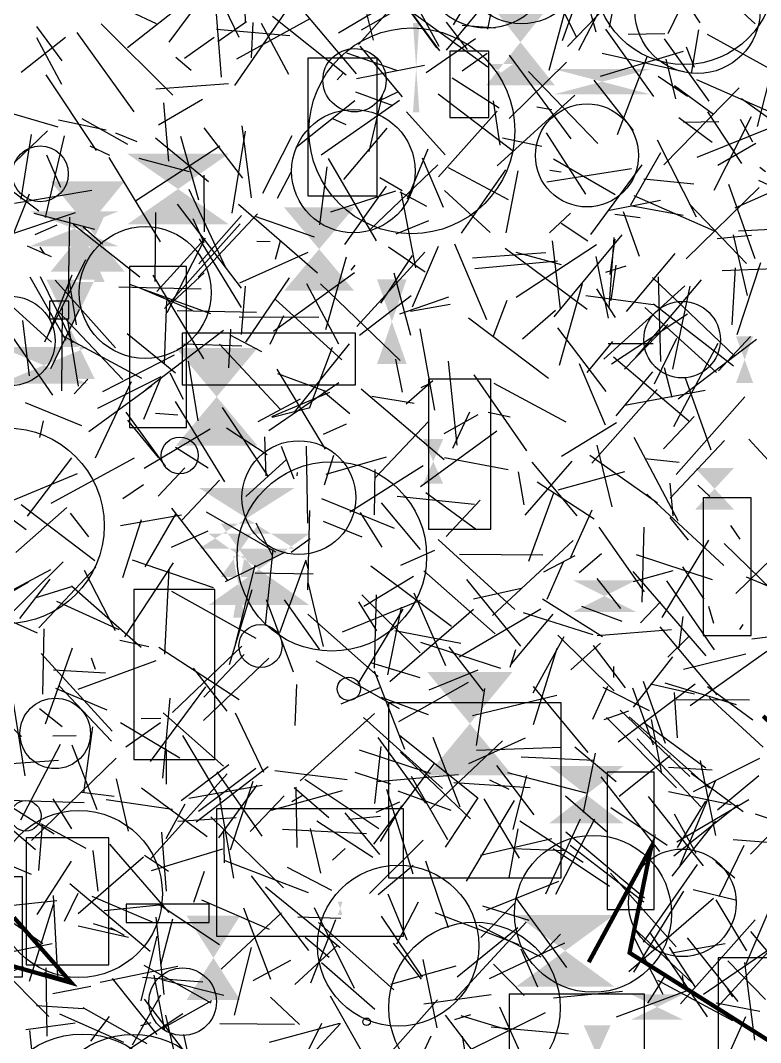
# Model space of a CAD drawing. Extents: x 39652501 to 39653363, y 39457785 to 39458687.
# Drawn here: x 39652812.2 to 39652899.2, y 39458163.8 to 39458284 of the extents above; entities that cross this region are included whole.
import ezdxf

# ---------------------------------------------------------------- set-up
doc = ezdxf.new("R2010")
doc.units = 0
doc.layers.get('0').update_dxf_attribs({"linetype": 'CONTINUOUS'})

msp = doc.modelspace()

# ---------------------------------------------------------------- linework, layer by layer
for p, q in [((39652868.9196, 39458293.3079), (39652863.0519, 39458283.5165)), ((39652881.4335, 39458283.243), (39652883.3791, 39458293.0702)), ((39652868.8812, 39458291.97), (39652867.0767, 39458282.9938)), ((39652879.8522, 39458282.6325), (39652877.2713, 39458291.8087)), ((39652829.6633, 39458281.4408), (39652836.6178, 39458290.978)), ((39652837.8746, 39458282.0139), (39652833.5654, 39458291.0072)), ((39652861.1019, 39458280.807), (39652853.9666, 39458290.6417)), ((39652892.5473, 39458291.2898), (39652888.2851, 39458282.4446)), ((39652856.5288, 39458289.7958), (39652861.3544, 39458280.9935)), ((39652877.5501, 39458282.049), (39652873.5694, 39458290.0857)), ((39652892.0868, 39458283.7321), (39652888.0069, 39458289.999)), ((39652898.555, 39458283.6239), (39652891.3639, 39458290.19)), ((39652849.5666, 39458282.5708), (39652859.4043, 39458288.4184)), ((39652878.532, 39458289.2275), (39652875.8695, 39458281.6203)), ((39652876.4648, 39458280.9636), (39652883.7758, 39458288.5276)), ((39652838.4677, 39458287.8006), (39652838.5879, 39458283.7697)), ((39652857.7155, 39458287.6357), (39652851.8948, 39458281.1885)), ((39652856.5038, 39458287.1279), (39652861.4489, 39458280.4293)), ((39652876.9214, 39458288.0154), (39652874.2796, 39458278.1159)), ((39652824.7768, 39458280.8275), (39652832.4272, 39458286.8867)), ((39652851.6957, 39458277.7537), (39652844.8461, 39458285.7973)), ((39652858.0476, 39458286.2169), (39652852.2111, 39458282.8781)), ((39652862.2722, 39458280.5276), (39652866.5488, 39458285.7478)), ((39652828.1714, 39458283.6), (39652825.1567, 39458285.0274)), ((39652835.8147, 39458277.3337), (39652835.2183, 39458284.8078)), ((39652837.3911, 39458276.3818), (39652843.6659, 39458285.485)), ((39652852.7935, 39458285.1337), (39652853.6176, 39458281.7048)), ((39652858.2292, 39458285.0046), (39652867.1117, 39458278.546)), ((39652880.4857, 39458285.6695), (39652877.7591, 39458280.4638)), ((39652814.0624, 39458283.3146), (39652817.0304, 39458279.2472)), ((39652821.6518, 39458283.6084), (39652830.0696, 39458275.2101)), ((39652835.3965, 39458281.5412), (39652838.7401, 39458283.877)), ((39652846.1749, 39458284.2083), (39652837.5886, 39458279.4754)), ((39652839.5082, 39458283.7808), (39652839.2891, 39458279.6219)), ((39652843.7155, 39458277.6754), (39652840.5264, 39458283.6589)), ((39652850.4759, 39458277.5662), (39652841.7929, 39458284.4851)), ((39652864.707, 39458280.5803), (39652862.2513, 39458283.8046)), ((39652864.1139, 39458283.4747), (39652868.023, 39458283.1599)), ((39652825.5501, 39458273.2757), (39652818.8429, 39458282.5837)), ((39652843.8218, 39458282.1931), (39652835.2151, 39458282.9643)), ((39652880.9283, 39458282.9816), (39652886.5717, 39458275.087)), ((39652887.9247, 39458282.4493), (39652883.6137, 39458282.3547)), ((39652891.8768, 39458282.919), (39652890.9976, 39458277.7814)), ((39652901.046, 39458277.8978), (39652892.9189, 39458282.3564)), ((39652817.4719, 39458282.0014), (39652812.2612, 39458277.878)), ((39652817.0398, 39458276.4691), (39652814.0918, 39458281.9821)), ((39652834.9395, 39458282.0221), (39652831.4593, 39458279.5346)), ((39652857.0801, 39458275.0445), (39652852.0976, 39458280.9785)), ((39652859.8768, 39458277.9087), (39652865.6821, 39458281.8734)), ((39652887.8305, 39458281.8378), (39652893.0756, 39458274.51)), ((39652890.4393, 39458280.9067), (39652891.3861, 39458278.537)), ((39652850.5206, 39458280.1912), (39652856.3726, 39458278.1574)), ((39652867.0342, 39458280.1112), (39652864.0898, 39458278.0414)), ((39652869.6261, 39458279.9124), (39652876.8711, 39458270.1075)), ((39652890.0851, 39458280.347), (39652880.3092, 39458277.4304)), ((39652890.1495, 39458277.9684), (39652880.5379, 39458280.1434)), ((39652882.3567, 39458270.6158), (39652885.8707, 39458279.8664)), ((39652901.0523, 39458280.425), (39652898.7797, 39458271.5227)), ((39652830.4452, 39458279.6778), (39652832.2371, 39458278.1671)), ((39652859.6519, 39458278.7009), (39652851.6588, 39458277.132)), ((39652869.6391, 39458272.4734), (39652876.3445, 39458279.1268)), ((39652889.205, 39458274.7917), (39652888.0959, 39458279.4552)), ((39652815.1443, 39458277.6016), (39652821.0828, 39458268.7189)), ((39652849.3878, 39458277.0315), (39652850.1108, 39458277.7967)), ((39652871.9023, 39458278.0116), (39652880.0379, 39458269.5561)), ((39652887.1326, 39458277.4588), (39652890.5902, 39458275.0915)), ((39652836.637, 39458276.5415), (39652828.0718, 39458275.9399)), ((39652868.4313, 39458273.7117), (39652862.9292, 39458277.2417)), ((39652879.5701, 39458276.9854), (39652884.2029, 39458271.0793)), ((39652887.7911, 39458267.0415), (39652896.6516, 39458276.092)), ((39652893.6238, 39458272.9446), (39652889.0558, 39458276.3254)), ((39652900.7793, 39458273.0339), (39652891.6919, 39458277.0395)), ((39652851.5511, 39458275.6185), (39652855.9512, 39458274.0196)), ((39652854.6765, 39458275.2262), (39652853.1361, 39458268.5849)), ((39652856.4928, 39458275.5972), (39652854.39, 39458274.5777)), ((39652870.1399, 39458268.6002), (39652861.2938, 39458275.3472)), ((39652868.2136, 39458266.9262), (39652877.3458, 39458275.2422)), ((39652808.2479, 39458273.9235), (39652816.5871, 39458271.5061)), ((39652828.3959, 39458271.7381), (39652833.5585, 39458274.7622)), ((39652829.0058, 39458274.3121), (39652829.5977, 39458267.452)), ((39652844.585, 39458269.1279), (39652851.483, 39458274.604)), ((39652847.5249, 39458268.2018), (39652856.7367, 39458274.6272)), ((39652867.732, 39458274.5688), (39652868.5248, 39458269.3253)), ((39652872.8722, 39458273.8431), (39652874.6497, 39458273.529)), ((39652906.3054, 39458268.0499), (39652896.9244, 39458274.8007)), ((39652848.8726, 39458272.4969), (39652850.4118, 39458271.773)), ((39652862.116, 39458268.1937), (39652857.5366, 39458273.2803)), ((39652868.2059, 39458273.3555), (39652861.3348, 39458265.6285)), ((39652893.4657, 39458269.6592), (39652889.5786, 39458272.5555)), ((39652896.9853, 39458267.1686), (39652892.991, 39458273.2649)), ((39652898.0734, 39458272.664), (39652893.6984, 39458264.0207)), ((39652822.2497, 39458271.1149), (39652816.6515, 39458272.2876)), ((39652824.7845, 39458269.4376), (39652819.413, 39458272.433)), ((39652833.7485, 39458271.3665), (39652838.2667, 39458265.4589)), ((39652839.3501, 39458263.1329), (39652838.2237, 39458271.6164)), ((39652855.2292, 39458271.361), (39652850.1303, 39458265.2866)), ((39652890.1091, 39458272.037), (39652894.2785, 39458272.133)), ((39652901.1109, 39458271.7069), (39652891.6934, 39458267.874)), ((39652896.7565, 39458272.4156), (39652898.2185, 39458269.7335)), ((39652815.3605, 39458271.0206), (39652805.9025, 39458261.9681)), ((39652813.4472, 39458270.5887), (39652812.222, 39458263.0003)), ((39652817.3311, 39458270.4508), (39652815.0903, 39458260.823)), ((39652823.3619, 39458270.7806), (39652825.8407, 39458269.7797)), ((39652828.0402, 39458270.2136), (39652834.281, 39458265.0737)), ((39652833.1631, 39458262.871), (39652831.0241, 39458270.3605)), ((39652837.0542, 39458261.3561), (39652838.6138, 39458271.0092)), ((39652840.6718, 39458263.7035), (39652844.1075, 39458270.471)), ((39652873.4485, 39458269.2006), (39652868.8362, 39458270.1793)), ((39652873.9791, 39458270.7979), (39652878.6076, 39458263.5649)), ((39652822.6679, 39458268.1477), (39652820.386, 39458269.2353)), ((39652835.6104, 39458269.2183), (39652825.7045, 39458262.7668)), ((39652857.6885, 39458263.0119), (39652860.1169, 39458268.9011)), ((39652887.0226, 39458269.9549), (39652891.6145, 39458260.8951)), ((39652894.1679, 39458267.0112), (39652898.6154, 39458269.5855)), ((39652895.6828, 39458269.1272), (39652895.9793, 39458268.6969)), ((39652815.2519, 39458268.2021), (39652816.8964, 39458264.4043)), ((39652822.5717, 39458267.9032), (39652828.5889, 39458257.9704)), ((39652832.0548, 39458266.1915), (39652826.1219, 39458267.7594)), ((39652854.0195, 39458258.0844), (39652848.3804, 39458267.7793)), ((39652859.3774, 39458267.8647), (39652861.8577, 39458262.0331)), ((39652882.0693, 39458263.498), (39652874.8273, 39458267.6977)), ((39652883.9197, 39458262.3126), (39652887.4546, 39458268.4672)), ((39652807.3107, 39458266.8896), (39652814.354, 39458261.6101)), ((39652847.3668, 39458259.9556), (39652848.2343, 39458266.79)), ((39652861.2259, 39458267.0464), (39652853.2259, 39458259.3824)), ((39652862.4548, 39458266.7301), (39652869.5159, 39458262.9576)), ((39652883.9884, 39458266.5489), (39652874.0539, 39458264.9768)), ((39652885.2198, 39458267.0138), (39652879.174, 39458258.844)), ((39652899.7565, 39458266.2166), (39652899.099, 39458266.7237)), ((39652833.7192, 39458265.8042), (39652833.7594, 39458259.1486)), ((39652843.9578, 39458266.1377), (39652842.3434, 39458263.0815)), ((39652857.0277, 39458263.9668), (39652854.4313, 39458265.4906)), ((39652864.0149, 39458258.9777), (39652869.2112, 39458266.428)), ((39652870.6258, 39458266.3324), (39652869.2292, 39458259.0437)), ((39652874.3982, 39458266.4069), (39652875.7153, 39458266.2059)), ((39652891.3356, 39458264.7386), (39652885.4569, 39458265.3319)), ((39652905.4653, 39458266.0376), (39652896.1432, 39458261.9471)), ((39652836.3611, 39458254.8191), (39652832.0197, 39458264.1244)), ((39652850.301, 39458257.6507), (39652855.1982, 39458264.5188)), ((39652899.013, 39458264.3569), (39652890.4297, 39458255.99)), ((39652895.3939, 39458264.7652), (39652898.5042, 39458255.9966)), ((39652902.2701, 39458263.6173), (39652898.9857, 39458265.179)), ((39652813.1982, 39458263.5688), (39652809.8975, 39458255.3375)), ((39652811.4699, 39458262.5223), (39652820.5772, 39458264.0399)), ((39652848.664, 39458261.487), (39652856.2963, 39458263.9859)), ((39652859.9465, 39458262.1188), (39652856.8101, 39458263.8238)), ((39652856.8724, 39458263.851), (39652858.6116, 39458254.9016)), ((39652867.3845, 39458259.0822), (39652862.0352, 39458264.0045)), ((39652881.2023, 39458261.6653), (39652887.3941, 39458262.8933)), ((39652884.258, 39458263.4211), (39652893.6317, 39458259.3231)), ((39652830.6072, 39458262.3862), (39652838.1316, 39458252.5082)), ((39652837.789, 39458262.3877), (39652847.1048, 39458254.318)), ((39652883.8875, 39458262.2617), (39652890.0839, 39458261.0939)), ((39652890.7632, 39458262.4458), (39652897.507, 39458255.438)), ((39652818.5994, 39458261.3674), (39652809.9346, 39458258.4964)), ((39652820.9213, 39458259.4277), (39652813.798, 39458261.2939)), ((39652817.8117, 39458251.8303), (39652817.9751, 39458260.8783)), ((39652828.0248, 39458253.3082), (39652828.1078, 39458261.4424)), ((39652833.7672, 39458257.8653), (39652832.492, 39458260.6717)), ((39652840.0417, 39458261.2641), (39652833.0794, 39458253.8182)), ((39652838.1466, 39458261.0647), (39652833.1288, 39458255.3932)), ((39652846.7574, 39458258.5299), (39652839.7662, 39458260.9721)), ((39652876.8402, 39458261.3623), (39652874.3704, 39458259.0381)), ((39652882.0486, 39458261.2442), (39652885.011, 39458260.8459)), ((39652883.0406, 39458261.5345), (39652884.896, 39458256.2694)), ((39652816.4511, 39458259.9349), (39652813.8518, 39458258.7804)), ((39652826.2235, 39458253.8121), (39652818.3804, 39458260.007)), ((39652821.833, 39458257.6846), (39652819.5294, 39458259.6864)), ((39652829.1129, 39458250.1224), (39652838.021, 39458260.0804)), ((39652860.1435, 39458260.4496), (39652856.2957, 39458258.8874)), ((39652875.7295, 39458260.1811), (39652878.8692, 39458258.0944)), ((39652896.5657, 39458259.2497), (39652903.0055, 39458259.6006)), ((39652833.7523, 39458258.2305), (39652828.2218, 39458252.1311)), ((39652833.8879, 39458258.3891), (39652829.3673, 39458249.6121)), ((39652833.1934, 39458258.3283), (39652838.1104, 39458250.2463)), ((39652842.141, 39458255.9372), (39652842.7244, 39458258.099)), ((39652875.6588, 39458250.1111), (39652874.7293, 39458258.0805)), ((39652874.9105, 39458249.1693), (39652882.9123, 39458258.7962)), ((39652881.9203, 39458258.4685), (39652881.3307, 39458250.174)), ((39652881.495, 39458254.1315), (39652882.0806, 39458258.2826)), ((39652894.0833, 39458258.3629), (39652898.091, 39458258.758)), ((39652897.625, 39458251.65), (39652895.9825, 39458258.8002)), ((39652812.9507, 39458257.5136), (39652815.7736, 39458256.2567)), ((39652814.4517, 39458257.3309), (39652814.9842, 39458256.504)), ((39652841.546, 39458257.9586), (39652839.9807, 39458258.0172)), ((39652855.4388, 39458257.3839), (39652859.7493, 39458254.4472)), ((39652858.2614, 39458250.3308), (39652861.3059, 39458257.4481)), ((39652866.9904, 39458248.7787), (39652863.2447, 39458257.6921)), ((39652869.1604, 39458257.2423), (39652878.7986, 39458250.0374)), ((39652879.8859, 39458257.6047), (39652870.4601, 39458251.4107)), ((39652815.0553, 39458246.2163), (39652819.8558, 39458255.876)), ((39652837.9544, 39458253.1349), (39652845.9967, 39458256.7624)), ((39652850.4711, 39458256.1611), (39652848.0318, 39458247.6316)), ((39652851.7346, 39458247.9956), (39652859.7285, 39458256.7544)), ((39652858.2038, 39458256.385), (39652854.5091, 39458250.7733)), ((39652873.9166, 39458256.6872), (39652865.3061, 39458256.0534)), ((39652875.2854, 39458255.7033), (39652865.5745, 39458254.8051)), ((39652870.3903, 39458256.7423), (39652875.7181, 39458255.3227)), ((39652881.3075, 39458249.0042), (39652879.8651, 39458256.2529)), ((39652883.4203, 39458249.7883), (39652889.1176, 39458256.5933)), ((39652851.031, 39458254.6395), (39652851.5164, 39458255.2097)), ((39652880.9869, 39458254.4209), (39652883.3846, 39458255.169)), ((39652881.5954, 39458251.0695), (39652882.198, 39458255.2094)), ((39652894.6615, 39458254.5935), (39652900.7929, 39458254.8453)), ((39652896.1922, 39458254.9206), (39652895.8002, 39458248.1906)), ((39652899.1697, 39458255.5161), (39652896.3995, 39458247.0264)), ((39652807.5356, 39458253.6957), (39652815.8143, 39458246.1832)), ((39652817.5675, 39458246.3727), (39652813.3108, 39458253.7998)), ((39652814.4762, 39458253.8898), (39652818.2934, 39458246.129)), ((39652818.2092, 39458254.0502), (39652815.4311, 39458247.0751)), ((39652823.3383, 39458245.5143), (39652816.2661, 39458253.4778)), ((39652817.8742, 39458253.5394), (39652818.7136, 39458248.2215)), ((39652827.7547, 39458254.0475), (39652833.7026, 39458244.2074)), ((39652833.7663, 39458254.3284), (39652830.0936, 39458250.9111)), ((39652838.6532, 39458246.1687), (39652843.8049, 39458253.7396)), ((39652841.9257, 39458247.4525), (39652851.4585, 39458254.3579)), ((39652858.0778, 39458246.9495), (39652856.1211, 39458254.2926)), ((39652884.5007, 39458244.3506), (39652892.2257, 39458253.4998)), ((39652886.4578, 39458253.7919), (39652896.1378, 39458244.5139)), ((39652887.1523, 39458253.8527), (39652887.3947, 39458243.8797)), ((39652833.4193, 39458252.3919), (39652823.7381, 39458252.6305)), ((39652824.994, 39458252.9801), (39652834.5194, 39458249.56)), ((39652826.0999, 39458252.5989), (39652832.3603, 39458249.9194)), ((39652838.6056, 39458252.7756), (39652838.1307, 39458247.0548)), ((39652849.5896, 39458245.9205), (39652845.8491, 39458253.0238)), ((39652856.8075, 39458243.9984), (39652847.4547, 39458253.0306)), ((39652875.5247, 39458243.4762), (39652878.2466, 39458253.0805)), ((39652879.8868, 39458252.4604), (39652882.0644, 39458249.0535)), ((39652890.2552, 39458252.8139), (39652880.7605, 39458244.1898)), ((39652888.8715, 39458243.0014), (39652890.9152, 39458252.746)), ((39652829.3417, 39458251.0762), (39652829.075, 39458243.6959)), ((39652849.9434, 39458244.0917), (39652842.0986, 39458251.2416)), ((39652852.0192, 39458246.9829), (39652858.0892, 39458251.6749)), ((39652856.7528, 39458249.5018), (39652862.5465, 39458251.4862)), ((39652869.355, 39458251.0713), (39652867.6851, 39458246.7584)), ((39652878.6507, 39458251.6733), (39652886.5404, 39458250.6187)), ((39652815.7537, 39458243.0624), (39652819.1181, 39458250.0486)), ((39652816.6145, 39458249.809), (39652824.2283, 39458241.7877)), ((39652817.0605, 39458250.199), (39652817.0132, 39458240.4468)), ((39652839.9206, 39458249.6706), (39652830.5826, 39458249.8712)), ((39652862.6821, 39458250.5969), (39652858.0374, 39458249.7723)), ((39652875.0821, 39458249.8846), (39652871.2029, 39458246.5079)), ((39652885.5543, 39458250.254), (39652893.9886, 39458242.6069)), ((39652895.9995, 39458243.362), (39652886.5845, 39458250.6542)), ((39652815.9844, 39458239.9286), (39652809.6623, 39458249.0339)), ((39652812.4254, 39458248.7058), (39652813.1831, 39458242.1926)), ((39652818.9983, 39458240.9889), (39652817.7214, 39458248.9555)), ((39652847.2615, 39458249.0535), (39652837.8937, 39458249.1106)), ((39652841.5311, 39458245.9221), (39652843.1474, 39458249.3083)), ((39652874.2472, 39458241.9019), (39652864.8588, 39458248.9926)), ((39652890.5714, 39458249.4635), (39652881.6645, 39458243.595)), ((39652836.055, 39458247.5607), (39652826.9317, 39458240.5577)), ((39652836.8725, 39458247.6864), (39652836.6376, 39458243.1393)), ((39652859.1385, 39458247.7556), (39652860.8365, 39458238.1752)), ((39652875.32, 39458247.8543), (39652880.9811, 39458240.3528)), ((39652888.2856, 39458248.2394), (39652883.1771, 39458242.9777)), ((39652817.1556, 39458246.9066), (39652826.4119, 39458241.9511)), ((39652824.7061, 39458247.1944), (39652830.4175, 39458242.553)), ((39652840.5487, 39458245.0362), (39652836.8139, 39458247.0029)), ((39652878.8021, 39458242.602), (39652881.7916, 39458246.2326)), ((39652889.2747, 39458246.6001), (39652886.6609, 39458241.2372)), ((39652889.4742, 39458239.5113), (39652898.6951, 39458246.5089)), ((39652894.2361, 39458242.8154), (39652898.005, 39458246.8529)), ((39652838.2076, 39458245.6868), (39652831.3347, 39458245.9356)), ((39652842.7596, 39458238.2565), (39652835.5848, 39458245.9274)), ((39652844.3716, 39458237.9531), (39652850.8628, 39458245.9802)), ((39652848.8125, 39458245.5255), (39652846.1211, 39458238.3685)), ((39652881.2647, 39458246.012), (39652886.5444, 39458246.0009)), ((39652894.1414, 39458246.0161), (39652888.9211, 39458236.2037)), ((39652830.239, 39458244.6458), (39652821.8257, 39458240.3356)), ((39652831.8726, 39458243.9323), (39652833.0368, 39458236.9167)), ((39652856.2481, 39458244.188), (39652857.0286, 39458240.2907)), ((39652862.4702, 39458243.9501), (39652863.4875, 39458234.0503)), ((39652877.8615, 39458243.6517), (39652880.8929, 39458236.4522)), ((39652881.8703, 39458244.4516), (39652890.7256, 39458236.9277)), ((39652829.7435, 39458242.5486), (39652831.3135, 39458239.4536)), ((39652848.0372, 39458233.6017), (39652842.3454, 39458242.9819)), ((39652842.3804, 39458242.4699), (39652848.1402, 39458240.3577)), ((39652886.4641, 39458242.6773), (39652882.1793, 39458237.4951)), ((39652887.8314, 39458243.209), (39652888.7597, 39458239.6984)), ((39652818.4836, 39458240.083), (39652820.1061, 39458241.8374)), ((39652825.1709, 39458241.5243), (39652820.9656, 39458232.5258)), ((39652821.2587, 39458238.3967), (39652828.7322, 39458242.1366)), ((39652826.668, 39458237.1152), (39652828.6328, 39458241.8653)), ((39652841.3764, 39458235.7932), (39652849.592, 39458241.4397)), ((39652860.6578, 39458241.6046), (39652857.4954, 39458238.8812)), ((39652859.2851, 39458240.8424), (39652860.1963, 39458241.2553)), ((39652865.4591, 39458242.3425), (39652871.6411, 39458233.4076)), ((39652876.3197, 39458236.7545), (39652867.8519, 39458241.3227)), ((39652893.3825, 39458233.4519), (39652890.36, 39458241.9229)), ((39652820.1951, 39458235.661), (39652827.6156, 39458241.09)), ((39652841.7315, 39458237.4095), (39652848.5548, 39458240.2732)), ((39652847.794, 39458240.3623), (39652850.8737, 39458237.7819)), ((39652852.234, 39458240.6773), (39652861.9647, 39458232.359)), ((39652879.3254, 39458231.9343), (39652887.0222, 39458240.6072)), ((39652892.6443, 39458240.5038), (39652883.2034, 39458238.7296)), ((39652819.4059, 39458236.3206), (39652812.7622, 39458239.0413)), ((39652830.3779, 39458239.2012), (39652836.1493, 39458229.7347)), ((39652845.0713, 39458239.4845), (39652840.0946, 39458236.7854)), ((39652858.4638, 39458238.9707), (39652853.4597, 39458239.7996)), ((39652897.3106, 39458239.7512), (39652889.262, 39458230.6133)), ((39652829.223, 39458231.5827), (39652824.6143, 39458237.9233)), ((39652830.672, 39458237.5929), (39652828.0615, 39458237.7734)), ((39652835.9012, 39458238.4884), (39652841.2622, 39458230.4161)), ((39652841.7642, 39458237.3686), (39652846.2402, 39458238.5016)), ((39652861.9694, 39458235.4216), (39652865.9751, 39458237.6617)), ((39652864.9497, 39458237.9466), (39652862.9756, 39458233.6616)), ((39652869.7386, 39458237.3506), (39652867.1685, 39458237.9059)), ((39652814.8573, 39458236.9076), (39652814.434, 39458234.9508)), ((39652824.7725, 39458237.0076), (39652828.3674, 39458232.5853)), ((39652847.7878, 39458235.3548), (39652850.5003, 39458236.5819)), ((39652853.8474, 39458230.1772), (39652860.1365, 39458236.8423)), ((39652882.2486, 39458236.7012), (39652875.7717, 39458232.7369)), ((39652887.7516, 39458233.6428), (39652891.3831, 39458237.4215)), ((39652826.7242, 39458231.3364), (39652834.4853, 39458235.9749)), ((39652836.3943, 39458236.0839), (39652841.1753, 39458232.9554)), ((39652868.1823, 39458235.6875), (39652859.1972, 39458229.1582)), ((39652841.0731, 39458230.4644), (39652840.9052, 39458235.0371)), ((39652881.742, 39458226.7939), (39652879.9696, 39458234.0539)), ((39652884.2705, 39458234.991), (39652889.4332, 39458225.2013)), ((39652894.9349, 39458234.6091), (39652888.5569, 39458227.8133)), ((39652906.3337, 39458225.4293), (39652897.8064, 39458234.7445)), ((39652834.2373, 39458231.3429), (39652830.4016, 39458233.781)), ((39652844.348, 39458230.0491), (39652842.8763, 39458233.9139)), ((39652845.9465, 39458224.8748), (39652845.8031, 39458233.9239)), ((39652847.8969, 39458229.4003), (39652849.0271, 39458232.883)), ((39652879.1193, 39458232.8672), (39652887.0435, 39458227.2638)), ((39652818.1659, 39458232.5473), (39652812.9512, 39458225.7156)), ((39652825.5362, 39458232.5318), (39652815.7442, 39458227.1979)), ((39652843.4916, 39458232.3978), (39652838.6495, 39458228.005)), ((39652855.1528, 39458232.6285), (39652848.062, 39458230.608)), ((39652850.881, 39458226.2304), (39652859.5204, 39458231.6561)), ((39652869.4853, 39458231.1568), (39652862.0111, 39458232.5476)), ((39652876.98, 39458232.1709), (39652871.4538, 39458225.8276)), ((39652877.6111, 39458225.7456), (39652872.3174, 39458232.0728)), ((39652889.6044, 39458231.9984), (39652885.5841, 39458232.4664)), ((39652811.3022, 39458227.5881), (39652818.8846, 39458230.7144)), ((39652828.3583, 39458228.0508), (39652831.4986, 39458231.3774)), ((39652844.7075, 39458230.8393), (39652844.672, 39458230.4429)), ((39652853.7792, 39458225.849), (39652853.8519, 39458231.1879)), ((39652871.377, 39458227.0381), (39652870.7332, 39458230.9198)), ((39652883.1814, 39458230.9194), (39652875.3527, 39458228.7522)), ((39652805.5713, 39458229.5091), (39652812.8488, 39458224.1244)), ((39652824.2039, 39458227.7797), (39652826.6541, 39458229.4477)), ((39652831.1459, 39458225.2181), (39652835.5649, 39458229.9251)), ((39652879.6325, 39458225.3673), (39652872.9204, 39458229.6989)), ((39652888.5197, 39458229.581), (39652888.849, 39458225.7465)), ((39652891.8066, 39458229.3513), (39652893.2019, 39458228.0335)), ((39652856.4754, 39458228.0548), (39652865.5502, 39458227.1054)), ((39652859.8369, 39458228.4796), (39652865.7669, 39458224.1291)), ((39652874.8374, 39458228.3967), (39652871.8919, 39458220.3555)), ((39652894.8691, 39458219.9007), (39652885.7957, 39458228.2995)), ((39652812.2528, 39458227.0912), (39652820.9059, 39458220.4848)), ((39652847.5677, 39458227.7881), (39652856.0867, 39458224.2902)), ((39652854.59, 39458227.2598), (39652859.1511, 39458221.7985)), ((39652866.2248, 39458227.5782), (39652862.2265, 39458223.3059)), ((39652817.6314, 39458226.7236), (39652811.6365, 39458221.4221)), ((39652820.208, 39458223.2613), (39652818.0638, 39458226.0421)), ((39652823.9347, 39458224.615), (39652831.1096, 39458225.8723)), ((39652830.4274, 39458226.0263), (39652826.801, 39458219.7556)), ((39652836.6053, 39458218.1109), (39652829.9697, 39458226.6307)), ((39652834.0239, 39458226.2116), (39652842.1637, 39458221.5106)), ((39652846.1335, 39458226.3734), (39652845.935, 39458217.048)), ((39652854.6822, 39458222.0377), (39652852.1486, 39458226.1388)), ((39652876.8637, 39458220.8997), (39652879.361, 39458226.4481)), ((39652905.5984, 39458225.7296), (39652896.2569, 39458216.5974)), ((39652824.2005, 39458218.5009), (39652826.4004, 39458225.3276)), ((39652839.8619, 39458224.9042), (39652841.7488, 39458221.0656)), ((39652852.3513, 39458223.2411), (39652847.7921, 39458225.0616)), ((39652885.4427, 39458224.423), (39652885.2241, 39458215.593)), ((39652888.4889, 39458225.5343), (39652890.6538, 39458222.8879)), ((39652895.6496, 39458224.6139), (39652896.7522, 39458223.0076)), ((39652829.9482, 39458222.0484), (39652834.247, 39458223.9626)), ((39652880.1507, 39458224.3905), (39652885.4828, 39458216.7856)), ((39652846.2224, 39458223.034), (39652843.9854, 39458221.4197)), ((39652870.2725, 39458214.7422), (39652861.2735, 39458222.9573)), ((39652877.1329, 39458222.8243), (39652867.6493, 39458214.0067)), ((39652893.0548, 39458222.883), (39652887.5698, 39458213.7775)), ((39652894.8816, 39458222.4748), (39652903.0047, 39458214.5985)), ((39652836.2746, 39458218.0142), (39652843.3414, 39458221.4895)), ((39652840.9962, 39458212.9065), (39652841.8793, 39458221.7896)), ((39652856.8945, 39458219.9433), (39652860.889, 39458221.6959)), ((39652863.8034, 39458221.2349), (39652873.5685, 39458221.1403)), ((39652873.6974, 39458219.1729), (39652877.3708, 39458221.0679)), ((39652877.8408, 39458219.0748), (39652880.4632, 39458221.2975)), ((39652884.544, 39458221.2074), (39652893.4787, 39458218.2535)), ((39652817.2104, 39458220.3203), (39652807.9629, 39458211.2094)), ((39652821.0188, 39458219.7114), (39652814.3378, 39458212.5854)), ((39652824.4514, 39458211.5119), (39652830.1646, 39458220.2256)), ((39652834.8563, 39458217.2909), (39652825.3457, 39458220.5149)), ((39652837.4367, 39458210.614), (39652839.7785, 39458219.9417)), ((39652842.6827, 39458212.0174), (39652845.7648, 39458220.5621)), ((39652845.6904, 39458220.4719), (39652846.0134, 39458219.452)), ((39652862.8609, 39458212.7304), (39652853.3604, 39458219.805)), ((39652874.091, 39458215.9263), (39652876.0272, 39458220.3401)), ((39652892.5261, 39458215.9579), (39652890.0322, 39458219.7447)), ((39652815.7022, 39458219.3995), (39652809.5184, 39458216.1026)), ((39652823.3373, 39458212.2134), (39652819.7164, 39458219.3132)), ((39652829.1634, 39458209.4802), (39652829.6635, 39458219.4412)), ((39652846.5949, 39458218.8655), (39652839.7671, 39458219.0018)), ((39652858.395, 39458218.6122), (39652852.5285, 39458215.0713)), ((39652859.5865, 39458219.2547), (39652867.9855, 39458211.8674)), ((39652879.9094, 39458218.3822), (39652882.7071, 39458214.8375)), ((39652892.7818, 39458209.2911), (39652884.2004, 39458219.2101)), ((39652884.2359, 39458218.0367), (39652888.9005, 39458219.317)), ((39652903.103, 39458216.1597), (39652897.5371, 39458218.5167)), ((39652804.0357, 39458212.7375), (39652813.1056, 39458217.9928)), ((39652812.1024, 39458213.6559), (39652815.6708, 39458218.278)), ((39652813.9014, 39458216.0912), (39652818.3369, 39458217.4718)), ((39652826.3671, 39458210.2446), (39652818.1627, 39458217.4519)), ((39652847.7887, 39458210.3678), (39652846.0038, 39458217.9554)), ((39652870.9771, 39458210.3951), (39652864.6277, 39458218.2457)), ((39652871.0453, 39458217.2036), (39652865.4249, 39458215.9339)), ((39652893.7521, 39458209.9914), (39652888.1522, 39458218.1054)), ((39652814.1892, 39458211.9556), (39652804.3883, 39458216.3441)), ((39652829.9232, 39458216.9002), (39652839.829, 39458211.3648)), ((39652836.7672, 39458208.2604), (39652839.402, 39458217.0728)), ((39652859.1693, 39458209.6367), (39652852.3175, 39458216.4616)), ((39652853.9906, 39458216.4655), (39652853.7552, 39458207.836)), ((39652858.4181, 39458216.6866), (39652862.1497, 39458208.1479)), ((39652873.5518, 39458215.9812), (39652880.5901, 39458211.5633)), ((39652823.7978, 39458212.3301), (39652816.4568, 39458215.6578)), ((39652841.0779, 39458215.9047), (39652844.2335, 39458207.4026)), ((39652843.1561, 39458215.8566), (39652847.2853, 39458210.0775)), ((39652850.0135, 39458212.0877), (39652859.2095, 39458215.8283)), ((39652851.8831, 39458205.9905), (39652857.1709, 39458214.7835)), ((39652854.0714, 39458212.2062), (39652851.9421, 39458215.638)), ((39652855.3777, 39458207.0329), (39652856.9593, 39458215.0128)), ((39652863.7303, 39458209.1435), (39652873.3422, 39458214.8174)), ((39652878.1148, 39458215.1208), (39652882.8738, 39458213.3393)), ((39652887.4238, 39458215.633), (39652885.0551, 39458213.1751)), ((39652893.0499, 39458215.1197), (39652893.6281, 39458213.109)), ((39652854.2098, 39458206.8534), (39652845.9509, 39458214.182)), ((39652865.4284, 39458214.7326), (39652855.5761, 39458206.2293)), ((39652874.7365, 39458214.1882), (39652869.8715, 39458208.3381)), ((39652879.496, 39458211.7504), (39652871.3261, 39458214.3227)), ((39652889.5885, 39458210.2242), (39652890.0709, 39458213.9127)), ((39652814.927, 39458212.4364), (39652814.7679, 39458204.7833)), ((39652879.9574, 39458211.6835), (39652888.696, 39458212.3774)), ((39652887.3484, 39458212.6817), (39652894.0491, 39458204.6947)), ((39652896.7396, 39458212.3797), (39652897.1304, 39458212.948)), ((39652907.9337, 39458212.5386), (39652898.1396, 39458211.2188)), ((39652863.9298, 39458210.7358), (39652856.1705, 39458212.2068)), ((39652876.0558, 39458211.4972), (39652872.4126, 39458204.8669)), ((39652881.9462, 39458205.1453), (39652875.3321, 39458211.691)), ((39652890.7117, 39458211.4992), (39652888.2685, 39458209.1217)), ((39652818.2634, 39458210.1933), (39652815.0791, 39458201.2427)), ((39652823.8756, 39458211.1019), (39652827.2677, 39458210.3631)), ((39652828.4319, 39458210.2864), (39652837.8885, 39458204.1514)), ((39652838.2105, 39458210.4114), (39652830.0469, 39458202.5948)), ((39652859.2082, 39458210.8828), (39652868.6074, 39458207.8395)), ((39652866.615, 39458205.1314), (39652862.5787, 39458210.3233)), ((39652870.3494, 39458209.9771), (39652869.686, 39458207.9019)), ((39652875.2253, 39458210.1294), (39652872.4392, 39458201.1482)), ((39652880.3712, 39458210.7826), (39652876.8539, 39458207.6463)), ((39652883.3016, 39458205.4914), (39652879.5308, 39458210.4841)), ((39652802.3204, 39458209.2127), (39652812.2839, 39458199.7819)), ((39652822.9446, 39458200.3944), (39652814.6139, 39458209.5492)), ((39652821.0169, 39458207.6769), (39652820.5157, 39458208.9969)), ((39652841.3542, 39458209.0114), (39652833.7054, 39458201.6861)), ((39652838.4753, 39458209.4416), (39652833.7333, 39458204.4073)), ((39652888.8215, 39458209.1417), (39652884.2092, 39458203.2305)), ((39652897.4562, 39458209.4584), (39652890.1226, 39458207.6635)), ((39652899.9156, 39458209.7904), (39652890.9032, 39458203.3959)), ((39652822.1555, 39458207.2548), (39652816.0421, 39458207.5847)), ((39652828.0767, 39458208.6701), (39652818.9257, 39458205.3179)), ((39652832.4902, 39458207.8327), (39652836.4232, 39458202.7825)), ((39652856.7167, 39458203.0589), (39652846.9183, 39458208.6328)), ((39652859.1457, 39458206.6934), (39652853.3563, 39458208.4626)), ((39652865.9397, 39458207.5999), (39652860.194, 39458205.2441)), ((39652881.8727, 39458208.0277), (39652881.8666, 39458206.715)), ((39652857.3458, 39458198.2408), (39652853.7791, 39458207.4746)), ((39652822.3732, 39458202.8787), (39652816.3187, 39458205.4328)), ((39652816.7481, 39458205.6887), (39652822.8879, 39458199.2426)), ((39652827.4697, 39458196.8641), (39652833.981, 39458205.6407)), ((39652844.4672, 39458201.0843), (39652844.6561, 39458205.8852)), ((39652854.3857, 39458205.5025), (39652849.818, 39458203.5724)), ((39652864.7915, 39458206.1373), (39652856.6034, 39458201.5046)), ((39652866.7174, 39458205.4228), (39652865.7241, 39458198.7209)), ((39652872.4564, 39458205.6618), (39652878.8798, 39458197.8974)), ((39652879.4441, 39458201.8211), (39652881.2308, 39458205.7067)), ((39652886.1209, 39458202.8014), (39652880.6529, 39458205.5501)), ((39652891.4942, 39458205.9239), (39652882.4337, 39458199.1154)), ((39652884.1066, 39458205.5233), (39652886.5402, 39458198.8004)), ((39652887.9982, 39458198.956), (39652885.4195, 39458206.2368)), ((39652886.2405, 39458205.9891), (39652891.4112, 39458204.814)), ((39652896.3575, 39458203.502), (39652887.9779, 39458206.0627)), ((39652892.937, 39458205.6863), (39652898.2512, 39458201.7487)), ((39652828.8957, 39458194.8785), (39652829.7566, 39458204.2795)), ((39652860.1425, 39458202.3453), (39652854.62, 39458204.3863)), ((39652875.2282, 39458204.618), (39652865.3026, 39458202.2112)), ((39652889.3972, 39458199.6304), (39652889.0558, 39458204.9584)), ((39652889.2632, 39458204.1571), (39652897.8797, 39458204.1099)), ((39652893.1451, 39458204.3863), (39652899.4889, 39458198.5124)), ((39652812.7253, 39458195.1491), (39652811.3641, 39458203.802)), ((39652814.4175, 39458203.0798), (39652817.0772, 39458200.9699)), ((39652880.7884, 39458201.798), (39652883.6774, 39458202.7997)), ((39652890.8756, 39458195.0807), (39652882.6783, 39458202.8999)), ((39652828.69, 39458201.9205), (39652826.3741, 39458201.8753)), ((39652828.9529, 39458202.558), (39652836.0579, 39458196.2844)), ((39652840.7688, 39458195.5552), (39652837.4376, 39458202.5204)), ((39652845.0468, 39458194.5591), (39652853.7896, 39458202.504)), ((39652861.7723, 39458193.6849), (39652852.5189, 39458202.009)), ((39652881.0729, 39458202.0255), (39652889.2944, 39458193.7371)), ((39652883.7154, 39458202.1101), (39652893.1762, 39458193.7194)), ((39652887.5815, 39458195.4471), (39652886.3477, 39458201.7702)), ((39652819.6317, 39458193.1791), (39652820.7008, 39458200.9206)), ((39652830.9157, 39458197.256), (39652823.9279, 39458201.3741)), ((39652828.6342, 39458201.4067), (39652824.5549, 39458198.5366)), ((39652892.7471, 39458196.0573), (39652885.4366, 39458201.3763)), ((39652815.9863, 39458199.876), (39652818.7197, 39458199.9156)), ((39652831.2069, 39458199.9189), (39652835.7204, 39458192.3329)), ((39652859.8268, 39458191.962), (39652854.2115, 39458199.651)), ((39652865.9537, 39458192.5363), (39652856.7591, 39458199.8726)), ((39652860.3564, 39458191.2626), (39652868.8408, 39458199.2929)), ((39652860.6304, 39458199.7102), (39652863.8145, 39458191.5031)), ((39652871.5207, 39458199.5927), (39652864.8473, 39458196.5835)), ((39652892.1411, 39458191.5087), (39652884.6592, 39458199.5103)), ((39652812.2264, 39458189.9739), (39652816.8797, 39458198.8841)), ((39652821.1942, 39458191.1686), (39652818.2515, 39458198.7505)), ((39652829.3604, 39458194.1691), (39652829.3298, 39458198.3197)), ((39652860.367, 39458195.444), (39652852.0471, 39458198.1884)), ((39652853.8464, 39458191.9155), (39652854.5616, 39458198.6105)), ((39652865.0703, 39458190.1039), (39652856.855, 39458197.9456)), ((39652865.7879, 39458198.1604), (39652875.7835, 39458198.5227)), ((39652882.1971, 39458194.4358), (39652877.3274, 39458198.5384)), ((39652806.7776, 39458196.3019), (39652816.6559, 39458197.0067)), ((39652813.4794, 39458187.5484), (39652823.4204, 39458197.246)), ((39652879.6123, 39458196.9781), (39652871.0365, 39458197.3487)), ((39652879.7378, 39458197.8242), (39652878.3157, 39458190.8566)), ((39652888.5316, 39458197.5223), (39652882.5669, 39458192.7191)), ((39652899.0658, 39458197.2122), (39652891.2637, 39458193.2727)), ((39652893.9054, 39458188.1513), (39652892.0994, 39458196.9712)), ((39652831.0522, 39458192.2703), (39652836.6777, 39458196.4979)), ((39652832.8122, 39458189.739), (39652841.285, 39458196.2633)), ((39652839.8509, 39458196.0112), (39652833.1017, 39458190.9784)), ((39652835.2749, 39458195.6294), (39652840.5505, 39458188.0652)), ((39652850.5917, 39458194.6765), (39652842.092, 39458195.7305)), ((39652851.4765, 39458195.5933), (39652855.684, 39458194.2059)), ((39652860.8154, 39458196.6153), (39652853.6621, 39458187.1396)), ((39652872.5679, 39458190.5673), (39652868.1863, 39458196.356)), ((39652888.3505, 39458196.1624), (39652893.4685, 39458195.8726)), ((39652813.946, 39458186.4718), (39652804.2527, 39458194.7065)), ((39652823.4089, 39458194.8161), (39652824.8472, 39458188.667)), ((39652836.4644, 39458195.3988), (39652827.4921, 39458185.4243)), ((39652839.5082, 39458194.4887), (39652836.8354, 39458186.4102)), ((39652845.6106, 39458194.7836), (39652854.3048, 39458188.9563)), ((39652854.1252, 39458194.4846), (39652863.6577, 39458195.304)), ((39652862.4274, 39458187.6307), (39652858.1459, 39458195.0746)), ((39652872.1032, 39458193.757), (39652863.1257, 39458194.3495)), ((39652869.6237, 39458193.5597), (39652867.3561, 39458194.6541)), ((39652878.665, 39458193.112), (39652869.4497, 39458195.5133)), ((39652871.6735, 39458195.2067), (39652870.068, 39458188.8299)), ((39652880.3953, 39458195.0315), (39652887.2853, 39458186.248)), ((39652893.8266, 39458194.5237), (39652889.6841, 39458184.6232)), ((39652897.1116, 39458190.9407), (39652891.009, 39458195.4395)), ((39652898.9726, 39458195.1769), (39652894.0989, 39458191.1213)), ((39652906.5591, 39458194.7812), (39652897.9932, 39458185.9371)), ((39652819.3847, 39458193.233), (39652823.1732, 39458192.779)), ((39652826.408, 39458193.7613), (39652834.1234, 39458188.0144)), ((39652840.6016, 39458194.0137), (39652831.9799, 39458192.5043)), ((39652839.9715, 39458194.0546), (39652835.4643, 39458187.8852)), ((39652849.9751, 39458193.3874), (39652841.6461, 39458191.0699)), ((39652848.4073, 39458190.2068), (39652844.3516, 39458193.7502)), ((39652844.7176, 39458186.746), (39652844.5677, 39458193.827)), ((39652858.3316, 39458183.6022), (39652855.2403, 39458193.5635)), ((39652856.5206, 39458193.383), (39652862.7555, 39458191.1279)), ((39652895.7308, 39458191.739), (39652888.3589, 39458193.2775)), ((39652819.6639, 39458191.9898), (39652810.8152, 39458192.2771)), ((39652815.9992, 39458192.437), (39652818.1931, 39458188.935)), ((39652822.2463, 39458192.3867), (39652830.0449, 39458191.2251)), ((39652837.243, 39458183.1168), (39652835.6013, 39458192.4765)), ((39652843.1599, 39458192.7993), (39652839.1899, 39458188.6151)), ((39652845.4193, 39458192.8709), (39652844.0838, 39458192.1198)), ((39652853.9752, 39458190.8789), (39652856.7878, 39458192.087)), ((39652865.934, 39458192.5792), (39652862.0849, 39458186.7646)), ((39652870.2019, 39458192.2706), (39652864.5706, 39458182.7751)), ((39652870.8348, 39458185.478), (39652866.6932, 39458192.4405)), ((39652881.1892, 39458188.4934), (39652876.2611, 39458192.78)), ((39652885.9464, 39458192.7154), (39652892.4234, 39458184.5734)), ((39652889.3184, 39458187.4003), (39652897.796, 39458192.3579)), ((39652889.4193, 39458186.7268), (39652892.7407, 39458192.1734)), ((39652816.1444, 39458188.2795), (39652811.1213, 39458191.4836)), ((39652831.4895, 39458191.8323), (39652829.2842, 39458187.7322)), ((39652850.3067, 39458190.8203), (39652854.3914, 39458185.8876)), ((39652856.9844, 39458191.617), (39652854.443, 39458187.4411)), ((39652881.5699, 39458191.4456), (39652888.1878, 39458187.0159)), ((39652888.9959, 39458185.7431), (39652896.5186, 39458191.7528)), ((39652819.887, 39458186.6041), (39652814.5543, 39458189.5309)), ((39652830.6884, 39458189.826), (39652837.5366, 39458190.2396)), ((39652843.0801, 39458181.993), (39652834.5569, 39458190.3213)), ((39652853.5811, 39458185.5361), (39652847.0225, 39458189.8419)), ((39652854.5039, 39458190.363), (39652850.7876, 39458190.0187)), ((39652870.8834, 39458189.849), (39652878.3036, 39458184.9869)), ((39652877.9667, 39458190.065), (39652873.9059, 39458181.2565)), ((39652875.1104, 39458181.2204), (39652879.7025, 39458190.0983)), ((39652893.8641, 39458189.8444), (39652888.7483, 39458183.3517)), ((39652889.0219, 39458190.7078), (39652891.5662, 39458186.0608)), ((39652902.1648, 39458189.4667), (39652898.5736, 39458190.6413)), ((39652814.355, 39458184.0084), (39652814.7504, 39458189.3911)), ((39652828.7471, 39458188.5171), (39652829.3183, 39458181.594)), ((39652836.0511, 39458188.767), (39652836.1111, 39458184.9094)), ((39652852.8588, 39458188.3188), (39652842.9969, 39458188.8488)), ((39652847.4931, 39458183.7277), (39652846.2523, 39458188.9645)), ((39652870.6219, 39458188.9361), (39652869.5641, 39458183.143)), ((39652885.548, 39458180.7578), (39652876.2874, 39458188.5319)), ((39652853.2072, 39458181.2988), (39652859.5025, 39458187.5769)), ((39652866.268, 39458185.8325), (39652874.635, 39458187.8071)), ((39652901.5727, 39458187.2169), (39652895.9496, 39458187.6394)), ((39652813.4938, 39458183.5545), (39652805.607, 39458186.8811)), ((39652821.3288, 39458181.5894), (39652820.717, 39458186.3867)), ((39652822.6246, 39458187.1167), (39652829.6036, 39458179.068)), ((39652835.9069, 39458186.5401), (39652827.531, 39458183.9868)), ((39652850.3288, 39458186.5979), (39652848.8704, 39458185.2204)), ((39652870.0692, 39458186.6005), (39652876.2884, 39458186.3571)), ((39652881.4238, 39458182.1449), (39652874.8108, 39458186.5721)), ((39652885.4595, 39458180.2848), (39652876.7828, 39458186.9648)), ((39652897.2169, 39458186.9608), (39652894.274, 39458180.9169)), ((39652814.1484, 39458178.8322), (39652818.1755, 39458185.1084)), ((39652826.6521, 39458185.5769), (39652818.9684, 39458178.9077)), ((39652829.5959, 39458183.9165), (39652826.7401, 39458185.7714)), ((39652846.0508, 39458181.3931), (39652836.2369, 39458185.1527)), ((39652859.7974, 39458185.1595), (39652862.4479, 39458177.3239)), ((39652885.3932, 39458175.5896), (39652891.7573, 39458184.7306)), ((39652896.1461, 39458183.1216), (39652893.9234, 39458185.0107)), ((39652833.7518, 39458183.9122), (39652832.5289, 39458180.2663)), ((39652848.7961, 39458181.6773), (39652843.5788, 39458184.3876)), ((39652854.2338, 39458181.181), (39652858.332, 39458184.649)), ((39652889.2598, 39458175.0356), (39652881.5252, 39458183.7205)), ((39652817.9669, 39458182.4966), (39652827.4419, 39458174.5249)), ((39652839.313, 39458183.389), (39652846.0458, 39458174.5985)), ((39652875.4141, 39458182.737), (39652866.9352, 39458179.3055)), ((39652818.9017, 39458181.3082), (39652817.307, 39458178.0277)), ((39652849.7535, 39458174.9346), (39652840.9816, 39458182.0615)), ((39652855.3503, 39458181.2608), (39652857.6103, 39458175.8535)), ((39652890.1085, 39458181.5965), (39652884.2537, 39458172.0494)), ((39652896.3676, 39458180.4916), (39652891.2308, 39458181.7329)), ((39652816.4385, 39458180.4703), (39652806.752, 39458179.4381)), ((39652808.207, 39458180.0319), (39652814.8155, 39458175.4458)), ((39652813.2477, 39458171.0231), (39652816.1459, 39458180.2814)), ((39652816.0132, 39458181.0939), (39652816.5271, 39458171.614)), ((39652827.7052, 39458177.9303), (39652820.5972, 39458180.9747)), ((39652822.0291, 39458179.3086), (39652828.4947, 39458179.9964)), ((39652828.3497, 39458180.0963), (39652835.5808, 39458175.3131)), ((39652841.4369, 39458177.1012), (39652833.5127, 39458180.5381)), ((39652858.9073, 39458180.2917), (39652856.3683, 39458175.3755)), ((39652866.2862, 39458176.1437), (39652870.3145, 39458180.2153)), ((39652870.359, 39458180.8576), (39652876.3426, 39458172.6329)), ((39652883.6904, 39458172.1585), (39652893.632, 39458180.7849)), ((39652893.8997, 39458180.5716), (39652897.5281, 39458174.5927)), ((39652842.8422, 39458179.0627), (39652835.7535, 39458172.4091)), ((39652841.6171, 39458171.2037), (39652838.4438, 39458179.5735)), ((39652851.4539, 39458170.1434), (39652846.7389, 39458179.614)), ((39652860.8942, 39458179.0813), (39652870.7706, 39458175.3362)), ((39652866.5006, 39458179.8512), (39652871.9257, 39458178.179)), ((39652900.3904, 39458179.8697), (39652897.4479, 39458173.0221)), ((39652818.9411, 39458177.5019), (39652824.8865, 39458176.1933)), ((39652823.3075, 39458176.9788), (39652820.7431, 39458177.744)), ((39652828.0916, 39458178.5409), (39652829.0447, 39458169.4546)), ((39652830.0669, 39458178.2933), (39652828.6364, 39458172.8769)), ((39652849.8458, 39458178.3937), (39652844.7732, 39458178.5196)), ((39652846.3075, 39458170.8222), (39652849.2657, 39458178.2777)), ((39652856.0587, 39458169.9785), (39652847.2011, 39458177.8983)), ((39652854.5587, 39458178.6588), (39652859.4142, 39458171.479)), ((39652863.2531, 39458168.8336), (39652871.6145, 39458177.9566)), ((39652873.3893, 39458173.8364), (39652866.0784, 39458177.5593)), ((39652889.7428, 39458168.3578), (39652898.5468, 39458178.2194)), ((39652822.7668, 39458177.3091), (39652824.3617, 39458176.402)), ((39652828.1877, 39458176.305), (39652826.3292, 39458168.6858)), ((39652870.657, 39458177.2748), (39652863.5166, 39458171.4952)), ((39652875.6415, 39458176.5251), (39652873.5071, 39458174.2548)), ((39652887.7112, 39458169.4235), (39652884.0774, 39458176.6202)), ((39652884.2022, 39458177.3357), (39652891.1277, 39458170.8231)), ((39652892.9456, 39458166.829), (39652886.2279, 39458176.6349)), ((39652897.9777, 39458176.8348), (39652903.4807, 39458170.315)), ((39652815.9132, 39458175.383), (39652805.9304, 39458173.4244)), ((39652849.4271, 39458175.2519), (39652844.4424, 39458170.6327)), ((39652845.6235, 39458176.183), (39652848.4715, 39458173.8242)), ((39652855.9909, 39458175.4799), (39652859.2817, 39458171.2336)), ((39652867.2984, 39458171.3386), (39652876.1633, 39458175.5346)), ((39652895.0176, 39458175.4153), (39652888.7255, 39458174.295)), ((39652896.5531, 39458168.6237), (39652890.599, 39458176.1068)), ((39652901.3271, 39458175.8339), (39652894.0595, 39458167.9115)), ((39652837.3209, 39458167.0066), (39652839.3366, 39458174.9797)), ((39652870.9752, 39458174.7974), (39652872.9359, 39458170.3374)), ((39652888.4418, 39458175.0017), (39652891.5045, 39458170.2839)), ((39652892.4708, 39458169.466), (39652900.0446, 39458174.6384)), ((39652812.4792, 39458172.6964), (39652803.8525, 39458169.0676)), ((39652815.5032, 39458166.8685), (39652809.4964, 39458172.8782)), ((39652821.5278, 39458170.8719), (39652830.6676, 39458172.7528)), ((39652834.6121, 39458168.4275), (39652826.7109, 39458172.8474)), ((39652843.9236, 39458173.4414), (39652839.4911, 39458171.0258)), ((39652853.8435, 39458167.6629), (39652847.547, 39458173.1435)), ((39652855.7045, 39458170.6589), (39652863.3805, 39458172.8086)), ((39652861.147, 39458165.5243), (39652859.5124, 39458173.5702)), ((39652871.3741, 39458169.3009), (39652867.7984, 39458172.9985)), ((39652899.7598, 39458168.841), (39652895.3108, 39458173.3964)), ((39652897.276, 39458173.1902), (39652898.4773, 39458164.0559)), ((39652817.3762, 39458171.2902), (39652814.968, 39458171.9703)), ((39652815.3336, 39458164.5458), (39652815.2086, 39458172.57)), ((39652827.8546, 39458171.7065), (39652829.1019, 39458165.202)), ((39652885.9113, 39458168.4119), (39652888.0381, 39458171.7331)), ((39652890.2397, 39458170.1796), (39652890.0033, 39458171.6666)), ((39652815.9632, 39458169.5573), (39652820.4347, 39458170.4014)), ((39652828.2353, 39458164.7374), (39652822.9782, 39458171.3033)), ((39652826.5377, 39458171.4582), (39652833.622, 39458170.9148)), ((39652828.7404, 39458171.1996), (39652836.0671, 39458169.3707)), ((39652887.0465, 39458171.1127), (39652895.8737, 39458166.3692)), ((39652825.365, 39458163.5154), (39652828.6719, 39458169.4157)), ((39652841.5825, 39458169.1314), (39652844.9867, 39458165.8912)), ((39652848.5947, 39458169.2906), (39652854.1848, 39458159.4264)), ((39652867.5099, 39458169.396), (39652859.6043, 39458168.2838)), ((39652874.8364, 39458169.0522), (39652882.9599, 39458169.8376)), ((39652882.2509, 39458166.7929), (39652890.9926, 39458170.0698)), ((39652895.2987, 39458170.0844), (39652895.8577, 39458169.1628)), ((39652819.5765, 39458167.7701), (39652814.0703, 39458168.1004)), ((39652819.5044, 39458167.8968), (39652827.0366, 39458163.6559)), ((39652834.18, 39458159.1747), (39652826.7726, 39458168.901)), ((39652834.6236, 39458168.7049), (39652828.7778, 39458165.4025)), ((39652853.3124, 39458159.9566), (39652861.1793, 39458168.8187)), ((39652871.2635, 39458161.8889), (39652868.508, 39458167.947)), ((39652893.9631, 39458168.4553), (39652899.0768, 39458167.4609)), ((39652816.7745, 39458167.1557), (39652824.2797, 39458163.8167)), ((39652822.6072, 39458166.858), (39652820.4024, 39458163.966)), ((39652824.9844, 39458163.0435), (39652831.2578, 39458167.2133)), ((39652829.2364, 39458167.0042), (39652830.6126, 39458161.0236)), ((39652862.1068, 39458167.0038), (39652869.283, 39458157.6373)), ((39652863.2459, 39458166.4899), (39652865.1242, 39458167.0802)), ((39652863.9577, 39458166.9668), (39652869.4813, 39458165.2787)), ((39652873.8391, 39458167.2913), (39652865.0999, 39458162.9747)), ((39652897.4067, 39458166.8257), (39652892.9373, 39458156.8853)), ((39652812.8166, 39458165.3072), (39652818.606, 39458166.0956)), ((39652827.4879, 39458166.0924), (39652826.3033, 39458165.7629)), ((39652835.6118, 39458166.009), (39652844.3758, 39458165.9351)), ((39652849.6703, 39458166.011), (39652841.4015, 39458163.7991)), ((39652847.5729, 39458166.0101), (39652843.9903, 39458158.8712)), ((39652844.0534, 39458159.8195), (39652849.7838, 39458166.044)), ((39652876.5796, 39458164.7729), (39652867.5252, 39458165.6085)), ((39652813.9398, 39458159.1412), (39652813.2659, 39458165.2036)), ((39652833.2673, 39458156.1407), (39652831.3865, 39458164.731)), ((39652860.4054, 39458164.5376), (39652859.3584, 39458162.2737)), ((39652864.9833, 39458159.5916), (39652864.1435, 39458164.5398))]:
    msp.add_line(p, q)
at = {"const_width": 0.5}
for points in [[(39652878.9755, 39458173.2346), (39652886.3081, 39458186.7532), (39652883.7717, 39458174.3431), (39652903.0099, 39458162.1897), (39652904.7542, 39458164.0243), (39652922.9252, 39458167.8016), (39652917.548, 39458185.4997), (39652899.4756, 39458202.1825)], [(39652811.407, 39458178.4995), (39652818.1602, 39458170.8106), (39652799.8764, 39458176.0192), (39652799.7947, 39458173.1889), (39652791.0307, 39458185.0465), (39652793.1468, 39458166.9486), (39652777.3717, 39458149.6502), (39652789.0067, 39458156.5578)]]:
    msp.add_lwpolyline(points, dxfattribs=at)
for centre, radius in [((39652890.2341, 39458289.407), 10.5929), ((39652866.9563, 39458290.9507), 7.8354), ((39652871.0661, 39458290.7671), 7.1475), ((39652891.7581, 39458285.1285), 7.3584), ((39652858.1855, 39458271.0345), 12.1016), ((39652851.44, 39458276.9794), 3.7201), ((39652878.7723, 39458268.1357), 6.0629), ((39652851.3093, 39458266.2916), 7.258), ((39652814.5103, 39458265.9752), 3.2854), ((39652826.8449, 39458252.013), 7.7583), ((39652810.998, 39458246.3161), 5.2525), ((39652889.9524, 39458246.4631), 4.4963), ((39652810.5111, 39458224.5843), 11.5069), ((39652830.8999, 39458232.8395), 2.1713), ((39652844.8983, 39458227.883), 6.6928), ((39652848.7755, 39458220.969), 11.1439), ((39652840.3906, 39458210.4364), 2.5347), ((39652850.771, 39458205.3947), 1.3611), ((39652816.2641, 39458200.1484), 4.1458), ((39652812.8051, 39458190.4533), 1.793), ((39652819.0415, 39458181.2608), 9.8232), ((39652879.4763, 39458178.9289), 9.2301), ((39652889.9696, 39458180.2202), 6.3304), ((39652856.5802, 39458175.1801), 9.4778), ((39652865.5471, 39458167.8771), 10.0666), ((39652831.2492, 39458168.5882), 3.9688), ((39652852.864, 39458166.2263), 0.4428), ((39652819.4255, 39458154.1166), 10.6685), ((39652825.4434, 39458154.1343), 10.6129)]:
    msp.add_circle(centre, radius)
for points in [[(39652866.927, 39458276.3972), (39652874.9757, 39458276.3972), (39652874.9757, 39458286.526), (39652866.927, 39458286.526)], [(39652858.3138, 39458273.1901), (39652859.07, 39458273.1901), (39652859.07, 39458283.7021), (39652858.3138, 39458283.7021)], [(39652867.2557, 39458276.8611), (39652870.0771, 39458276.8611), (39652870.0771, 39458278.886), (39652867.2557, 39458278.886)], [(39652874.8029, 39458275.3111), (39652886.2885, 39458275.3111), (39652886.2885, 39458278.3101), (39652874.8029, 39458278.3101)], [(39652824.746, 39458260.0385), (39652836.6602, 39458260.0385), (39652836.6602, 39458268.328), (39652824.746, 39458268.328)], [(39652815.7297, 39458254.4729), (39652824.4129, 39458254.4729), (39652824.4129, 39458265.074), (39652815.7297, 39458265.074)], [(39652843.1638, 39458252.2131), (39652851.4019, 39458252.2131), (39652851.4019, 39458262.0176), (39652843.1638, 39458262.0176)], [(39652813.253, 39458257.4453), (39652823.7433, 39458257.4453), (39652823.7433, 39458261.5783), (39652813.253, 39458261.5783)], [(39652818.4894, 39458253.2435), (39652822.0815, 39458253.2435), (39652822.0815, 39458261.1061), (39652818.4894, 39458261.1061)], [(39652815.2308, 39458241.8567), (39652820.9077, 39458241.8567), (39652820.9077, 39458253.5164), (39652815.2308, 39458253.5164)], [(39652854.0921, 39458243.604), (39652857.5728, 39458243.604), (39652857.5728, 39458253.5695), (39652854.0921, 39458253.5695)], [(39652896.286, 39458241.3621), (39652898.3069, 39458241.3621), (39652898.3069, 39458246.8522), (39652896.286, 39458246.8522)], [(39652809.7661, 39458241.2924), (39652820.0987, 39458241.2924), (39652820.0987, 39458245.6052), (39652809.7661, 39458245.6052)], [(39652830.4538, 39458233.9996), (39652840.0375, 39458233.9996), (39652840.0375, 39458245.4819), (39652830.4538, 39458245.4819)], [(39652859.523, 39458229.5108), (39652861.8722, 39458229.5108), (39652861.8722, 39458234.7661), (39652859.523, 39458234.7661)], [(39652891.4807, 39458226.4764), (39652896.0553, 39458226.4764), (39652896.0553, 39458231.3765), (39652891.4807, 39458231.3765)], [(39652833.1342, 39458221.8721), (39652844.4185, 39458221.8721), (39652844.4185, 39458229.0347), (39652833.1342, 39458229.0347)], [(39652835.7166, 39458218.5485), (39652840.1927, 39458218.5485), (39652840.1927, 39458224.8156), (39652835.7166, 39458224.8156)], [(39652834.2858, 39458215.2511), (39652846.1198, 39458215.2511), (39652846.1198, 39458223.6378), (39652834.2858, 39458223.6378)], [(39652837.1767, 39458213.7663), (39652838.5192, 39458213.7663), (39652838.5192, 39458220.9917), (39652837.1767, 39458220.9917)], [(39652877.0761, 39458214.433), (39652884.5665, 39458214.433), (39652884.5665, 39458218.1738), (39652877.0761, 39458218.1738)], [(39652860.0012, 39458195.227), (39652870.0029, 39458195.227), (39652870.0029, 39458207.3695), (39652860.0012, 39458207.3695)], [(39652874.3361, 39458189.5759), (39652883.0565, 39458189.5759), (39652883.0565, 39458196.3217), (39652874.3361, 39458196.3217)], [(39652849.4704, 39458178.7724), (39652850.044, 39458178.7724), (39652850.044, 39458180.3615), (39652849.4704, 39458180.3615)], [(39652831.7044, 39458168.7844), (39652838.0105, 39458168.7844), (39652838.0105, 39458178.7122), (39652831.7044, 39458178.7122)], [(39652870.4431, 39458170.375), (39652881.9578, 39458170.375), (39652881.9578, 39458178.785), (39652870.4431, 39458178.785)], [(39652883.9571, 39458166.481), (39652890.0632, 39458166.481), (39652890.0632, 39458169.4455), (39652883.9571, 39458169.4455)], [(39652878.3805, 39458158.78), (39652881.539, 39458158.78), (39652881.539, 39458165.8174), (39652878.3805, 39458165.8174)]]:
    msp.add_solid(points)
for points in [[(39652862.6644, 39458272.5956), (39652867.2357, 39458272.5956), (39652867.2357, 39458280.3874), (39652862.6644, 39458280.3874)], [(39652845.9528, 39458263.3669, 19730366.2), (39652854.0967, 39458263.3669, 19730366.2), (39652854.0967, 39458279.5783, 19730366.2), (39652845.9528, 39458279.5783, 19730366.2)], [(39652824.9849, 39458236.1216, 19730366.2), (39652831.6943, 39458236.1216, 19730366.2), (39652831.6943, 39458255.0614, 19730366.2), (39652824.9849, 39458255.0614, 19730366.2)], [(39652815.5802, 39458248.9151, 19730366.2), (39652817.8501, 39458248.9151, 19730366.2), (39652817.8501, 39458251.0009, 19730366.2), (39652815.5802, 39458251.0009, 19730366.2)], [(39652831.1858, 39458241.1627), (39652851.5599, 39458241.1627), (39652851.5599, 39458247.215), (39652831.1858, 39458247.215)], [(39652860.1387, 39458224.1624), (39652867.459, 39458224.1624), (39652867.459, 39458241.8319), (39652860.1387, 39458241.8319)], [(39652892.4251, 39458211.6707), (39652898.0623, 39458211.6707), (39652898.0623, 39458227.8619), (39652892.4251, 39458227.8619)], [(39652825.4881, 39458197.0648), (39652835.0411, 39458197.0648), (39652835.0411, 39458217.0858), (39652825.4881, 39458217.0858)], [(39652855.4378, 39458183.1574, 19730366.2), (39652875.7417, 39458183.1574, 19730366.2), (39652875.7417, 39458203.7273, 19730366.2), (39652855.4378, 39458203.7273, 19730366.2)], [(39652881.1393, 39458179.4371), (39652886.6812, 39458179.4371), (39652886.6812, 39458195.6011), (39652881.1393, 39458195.6011)], [(39652835.2398, 39458176.2865), (39652857.1904, 39458176.2865), (39652857.1904, 39458191.2922), (39652835.2398, 39458191.2922)], [(39652812.8545, 39458172.9378), (39652822.5479, 39458172.9378), (39652822.5479, 39458187.8474), (39652812.8545, 39458187.8474)], [(39652793.4333, 39458171.5144), (39652812.4351, 39458171.5144), (39652812.4351, 39458183.2799), (39652793.4333, 39458183.2799)], [(39652824.6143, 39458177.9146), (39652834.3567, 39458177.9146), (39652834.3567, 39458180.058), (39652824.6143, 39458180.058)], [(39652894.1755, 39458153.9274, 19730366.2), (39652902.5844, 39458153.9274, 19730366.2), (39652902.5844, 39458173.7519, 19730366.2), (39652894.1755, 39458173.7519, 19730366.2)], [(39652869.6155, 39458149.2339, 19730366.2), (39652885.522, 39458149.2339, 19730366.2), (39652885.522, 39458169.4953, 19730366.2), (39652869.6155, 39458169.4953, 19730366.2)]]:
    msp.add_3dface(points)

doc.saveas('drawing.dxf')
